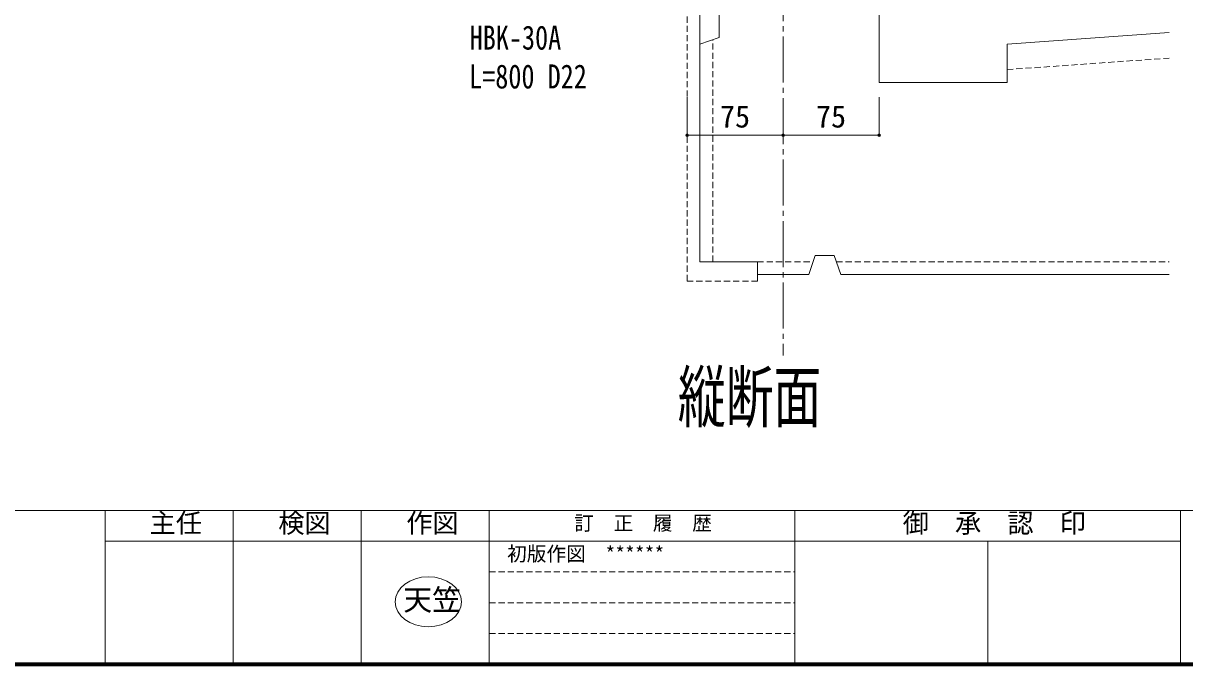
# Model space of a CAD drawing. Units: millimetres at full size. Extents: x -1603 to 1599, y -1129 to 1133.
# Drawn here: x -690 to 217, y -1129 to -628 of the extents above; entities that cross this region are included whole.
import ezdxf
from ezdxf.enums import TextEntityAlignment as Align

# ---------------------------------------------------------------- set-up
doc = ezdxf.new("R2010")
doc.units = ezdxf.units.MM
doc.header["$LTSCALE"] = 4
doc.header["$PDMODE"] = 32
doc.header["$PDSIZE"] = 2
doc.linetypes.add('CHAIN2', pattern=[12, 9, -1, 1, -1])
doc.linetypes.add('DASHED1', pattern=[1.8, 1.2, -0.6])
for name, color, linetype, lineweight in [('0-0_0', 7, 'Continuous', 18), ('0-1_1手摺寸法', 3, 'Continuous', 18), ('0-3_2躯体隠れ', 6, 'DASHED1', 18), ('0-4_2躯体線', 4, 'Continuous', 9), ('0-5_3中心線', 2, 'CHAIN2', 18), ('0-F_WAKU', 7, 'Continuous', 18)]:
    doc.layers.add(name, color=color, linetype=linetype, lineweight=lineweight)
doc.layers.add('0-D_MOJI', color=6, linetype='Continuous')
doc.styles.add('ＭＳ ゴシック', font='')
doc.styles.get('ＭＳ ゴシック').set_extended_font_data('MS Gothic')

msp = doc.modelspace()

# ---------------------------------------------------------------- linework, layer by layer
at = {"layer": '0-0_0'}
msp.add_ellipse((-373.756, -1079.282), major_axis=(25.847, 0), ratio=0.755094, dxfattribs=at)
at = {"layer": '0-1_1手摺寸法'}
for p, q in [((-171.605, -685.379), (-171.605, -715.087)), ((-96.605, -686.571), (-96.605, -715.087)), ((-96.605, -686.571), (-96.605, -715.087)), ((-21.605, -685.379), (-21.605, -715.087)), ((-96.605, -715.087), (-171.605, -715.087)), ((-167.005, -715.087), (-101.205, -715.087)), ((-21.605, -715.087), (-96.605, -715.087)), ((-92.005, -715.087), (-26.205, -715.087))]:
    msp.add_line(p, q, dxfattribs=at)
for p in [(-171.605, -715.087), (-96.605, -715.087), (-21.605, -715.087)]:
    msp.add_point(p, dxfattribs=at)
at = {"layer": '0-3_2躯体隠れ'}
for p, q in [((-171.605, -828.879), (-171.605, -473.879)), ((-151.605, -813.879), (-151.605, -640.545)), ((78.395, -663.879), (205.13, -654.826)), ((-116.605, -813.879), (-73.272, -813.879)), ((-54.938, -813.879), (205.13, -813.879)), ((-171.605, -828.879), (-116.605, -828.879))]:
    msp.add_line(p, q, dxfattribs=at)
at = {"layer": '0-4_2躯体線'}
for p, q in [((-161.605, -813.879), (-161.605, -483.879)), ((-21.605, -673.879), (-21.605, -488.879)), ((-146.605, -638.879), (-146.605, -618.879)), ((78.395, -643.879), (205.13, -634.826)), ((-161.605, -643.879), (-146.605, -638.879)), ((-161.605, -813.879), (-116.605, -813.879)), ((-116.605, -813.879), (-116.605, -828.879)), ((-71.605, -808.879), (-76.605, -823.879)), ((-71.605, -808.879), (-56.605, -808.879)), ((-56.605, -808.879), (-51.605, -823.879)), ((-116.605, -823.879), (-76.605, -823.879)), ((-51.605, -823.879), (205.13, -823.879))]:
    msp.add_line(p, q, dxfattribs=at)
msp.add_lwpolyline([(-21.605, -673.879), (78.395, -673.879), (78.395, -643.879)], dxfattribs=at)
at = {"layer": '0-5_3中心線'}
msp.add_line((-96.605, 657.97), (-96.605, -887.003), dxfattribs=at)
at = {"layer": '0-F_WAKU'}
for p, q in [((-1602.081, -1007.985), (1597.919, -1007.985)), ((-626.081, -1007.985), (-626.081, -1127.985)), ((-526.081, -1007.985), (-526.081, -1127.985)), ((-426.081, -1007.985), (-426.081, -1127.985)), ((-326.081, -1007.985), (-326.081, -1127.985)), ((-87.414, -1007.985), (-87.414, -1127.985)), ((213.919, -1007.985), (213.919, -1127.985)), ((-626.081, -1031.985), (-326.081, -1031.985)), ((-326.081, -1031.985), (-87.414, -1031.985)), ((-87.414, -1031.985), (213.919, -1031.985)), ((63.252, -1031.985), (63.252, -1127.985)), ((-1603.281, -1129.185), (1599.119, -1129.185)), ((-1602.681, -1128.585), (1598.519, -1128.585)), ((-1602.081, -1127.985), (1597.919, -1127.985)), ((-1601.481, -1127.385), (1597.319, -1127.385)), ((-1600.881, -1126.785), (1596.719, -1126.785))]:
    msp.add_line(p, q, dxfattribs=at)
at = {"layer": '0-F_WAKU', "linetype": 'DASHED1'}
for p, q in [((-326.081, -1055.985), (-87.414, -1055.985)), ((-326.081, -1079.985), (-87.414, -1079.985)), ((-326.081, -1103.985), (-87.414, -1103.985))]:
    msp.add_line(p, q, dxfattribs=at)

# ---------------------------------------------------------------- texts
at = {"layer": '0-0_0', "style": 'ＭＳ ゴシック'}
for s, height, width, p in [('HBK-30A', 18.77, 0.8, (-341.435, -653.868)), ('L=800 D22', 18.77, 0.8, (-341.862, -684.203)), ('縦断面', 39.1, 0.7, (-178.811, -950.646))]:
    msp.add_text(s, height=height, dxfattribs=dict(at, width=width)).set_placement(p, align=Align.BOTTOM_LEFT)
for s, height, p in [('初版作図\u3000******', 11.26, (-312.175, -1050.804)), ('天笠', 16.52, (-393.248, -1090.893))]:
    msp.add_text(s, height=height, dxfattribs=at).set_placement(p, align=Align.BOTTOM_LEFT)
at = {"layer": '0-1_1手摺寸法', "style": 'ＭＳ ゴシック'}
for p in [(-145.881, -714.268), (-70.881, -714.268)]:
    msp.add_text('75', height=17.27, dxfattribs=at).set_placement(p, align=Align.BOTTOM_LEFT)
at = {"layer": '0-D_MOJI', "style": 'ＭＳ ゴシック'}
for s, height, p in [('主任', 15.01, (-591.476, -1029.827)), ('検図', 15.01, (-490.943, -1029.827)), ('作図', 15.01, (-390.943, -1029.827)), ('訂\u3000正\u3000履\u3000歴', 11.26, (-259.756, -1026.804)), ('御  承  認  印', 15.01, (-3.187, -1029.827))]:
    msp.add_text(s, height=height, dxfattribs=at).set_placement(p, align=Align.BOTTOM_LEFT)

doc.saveas('drawing.dxf')
